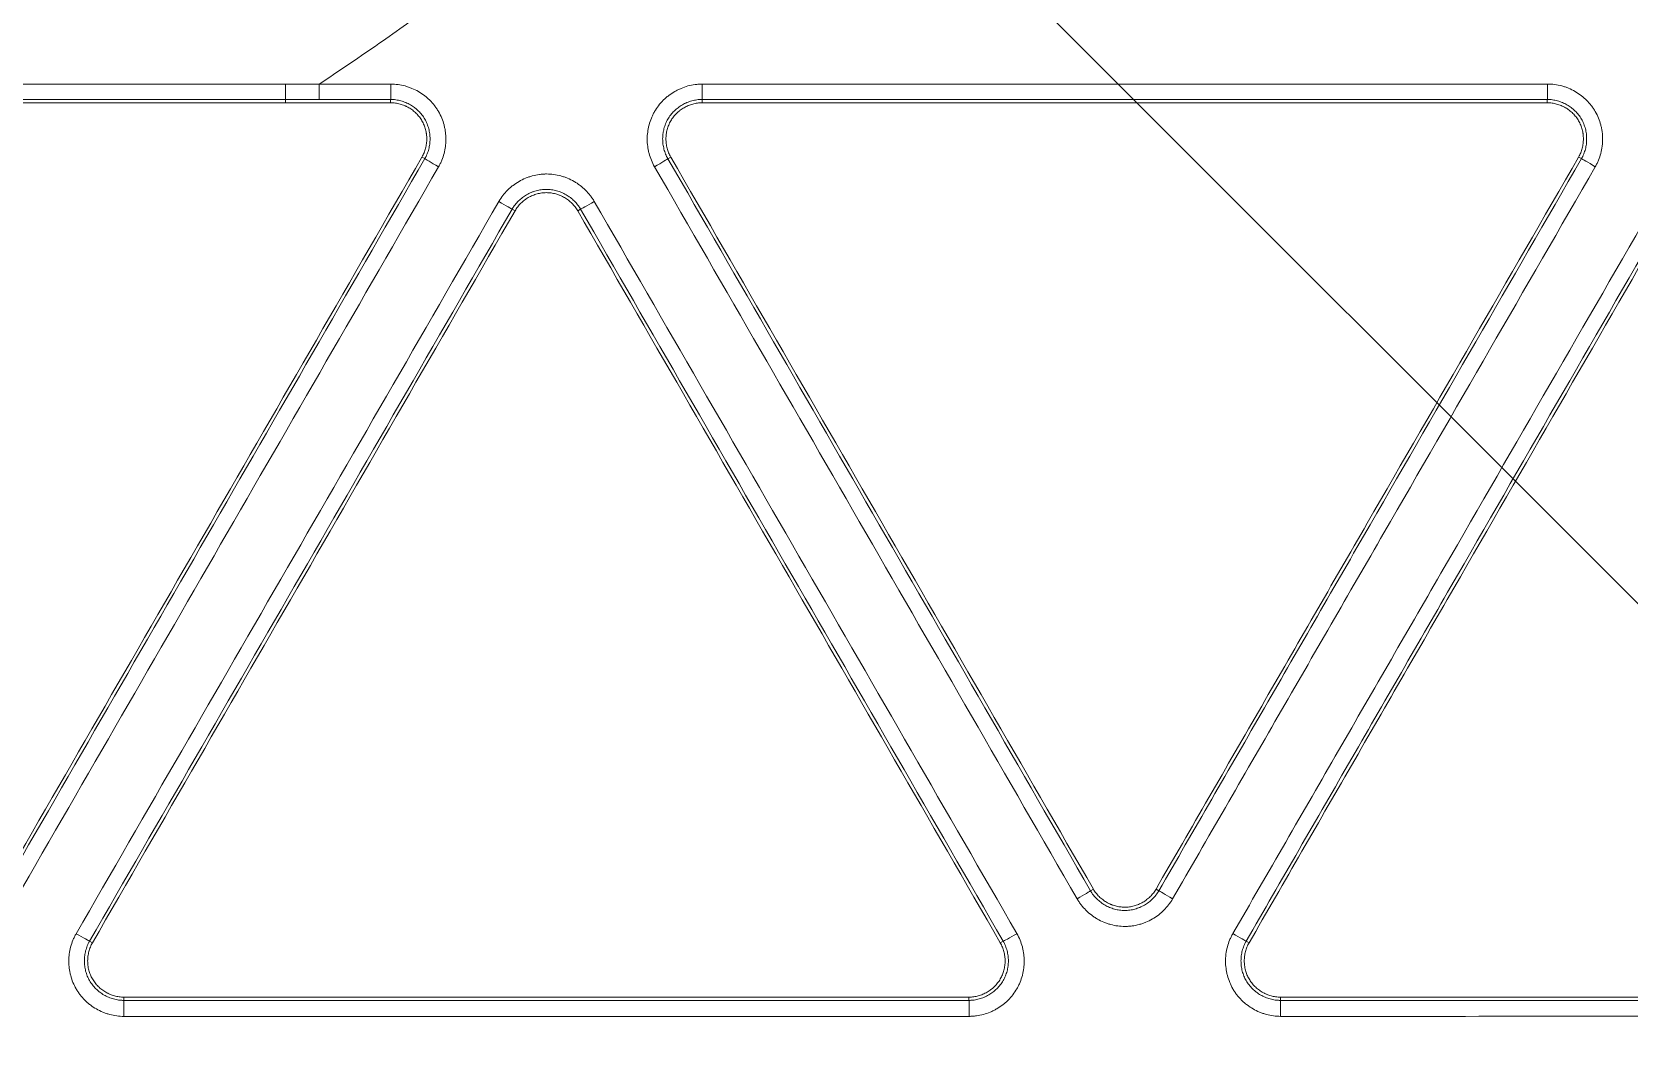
# Model space of a CAD drawing. Header units: inches. Extents: x 405346 to 489838, y -25612 to 14934.
# Drawn here: x 462884.16 to 462932.48, y 4169.88 to 4200.71 of the extents above; entities that cross this region are included whole.
import ezdxf

# ---------------------------------------------------------------- set-up
doc = ezdxf.new("R2010")
doc.units = ezdxf.units.IN
doc.header["$LTSCALE"] = 200
doc.header["$MEASUREMENT"] = 0
doc.layers.add('SS-EQ', color=2, linetype='Continuous', lineweight=20)

# ---------------------------------------------------------------- blocks, each defined once
blk = doc.blocks.new('4way무풍')
at = {"layer": 'SS-EQ'}
for p, q in [((339.635, -339.635), (-339.635, 339.635)), ((97.096, -122.758), (97.096, -122.858)), ((100.279, -122.858), (100.279, -122.758)), ((109.701, -122.758), (109.701, -122.858)), ((135.276, -122.858), (135.276, -122.758)), ((101.313, -124.549), (101.227, -124.5)), ((108.754, -124.5), (108.667, -124.55)), ((136.31, -124.549), (136.224, -124.5)), ((104.043, -126.125), (103.956, -126.075)), ((106.025, -126.075), (105.938, -126.125)), ((121.454, -146.698), (121.541, -146.648)), ((123.437, -146.648), (123.523, -146.698)), ((91.168, -148.223), (91.255, -148.274)), ((118.726, -148.274), (118.812, -148.224)), ((126.165, -148.223), (126.252, -148.274)), ((92.203, -149.915), (92.203, -150.015)), ((117.778, -150.015), (117.778, -149.915)), ((127.2, -149.915), (127.2, -150.015))]:
    blk.add_line(p, q, dxfattribs=at)
for centre, major_axis, ratio, start_param, end_param in [((97.096, -122.284), (0, -0.474), 0.011634, 0.034909, 1.552029), ((100.279, -122.284), (0, -0.474), 0.012093, 0.034909, 1.552383), ((109.701, -122.284), (0, -0.474), 0.013467, 0.03491, 1.55356), ((135.276, -122.284), (0, -0.474), 0.017843, 0.034912, 1.557015), ((101.723, -124.786), (-0.41, 0.237), 0.010168, 0.034908, 1.590511), ((108.257, -124.786), (-0.41, -0.237), 0.021921, 1.573073, 3.106678), ((136.72, -124.786), (-0.41, 0.237), 0.003238, 0.034907, 1.593182), ((103.546, -125.838), (0.41, -0.237), 0.010069, 4.732194, 6.248277), ((106.434, -125.838), (-0.41, -0.237), 0.022079, 0.034915, 1.57252), ((121.044, -146.934), (-0.41, -0.237), 0.023619, 1.570895, 3.106676), ((123.933, -146.934), (0.41, -0.237), 0.011124, 3.176501, 4.733087), ((90.758, -147.986), (-0.41, 0.237), 0.016742, 1.589822, 3.106681), ((119.222, -147.987), (-0.41, -0.237), 0.02383, 0.034917, 1.570271), ((125.755, -147.987), (0.41, -0.237), 0.011014, 4.733191, 6.248277), ((92.203, -150.488), (0, -0.474), 0.008029, 1.546467, 3.106532), ((117.778, -150.488), (0, -0.474), 0.010977, 1.549208, 3.106665), ((127.2, -150.488), (0, -0.474), 0.012379, 1.55053, 3.106471)]:
    blk.add_ellipse(centre, major_axis=major_axis, ratio=ratio, start_param=start_param, end_param=end_param, dxfattribs=at)
for points, knots in [([(346.359, 0), (346.359, -27.812), (346.359, -55.624), (346.359, -97.341), (346.359, -111.247), (346.359, -139.059), (346.359, -152.965), (346.359, -180.777), (346.359, -194.683), (346.359, -222.494), (346.359, -236.4), (346.359, -257.259), (346.358, -264.212), (346.359, -272.903), (346.359, -274.641), (346.359, -277.249), (346.359, -278.118), (346.358, -279.856), (346.358, -280.725), (346.358, -282.029), (346.358, -282.463), (346.358, -283.333), (346.359, -283.767), (346.359, -284.419), (346.359, -284.636), (346.359, -285.071), (346.358, -285.288), (346.355, -285.723), (346.353, -285.94), (346.346, -286.374), (346.341, -286.592), (346.322, -287.243), (346.305, -287.678), (346.262, -288.546), (346.236, -288.98), (346.174, -289.849), (346.138, -290.283), (346.078, -290.934), (346.057, -291.151), (346.012, -291.585), (345.894, -292.666), (345.748, -293.741), (345.479, -295.45), (345.327, -296.299), (344.817, -298.834), (344.407, -300.505), (343.687, -302.982), (343.172, -304.624), (342.294, -307.059), (341.638, -308.663), (341.119, -309.858), (340.941, -310.256), (340.714, -310.751), (340.668, -310.85), (340.576, -311.047), (340.437, -311.343), (339.919, -312.422), (339.029, -314.158), (338.177, -315.66), (336.854, -317.881), (335.912, -319.32), (334.41, -321.418), (333.379, -322.796), (331.741, -324.801), (330.589, -326.095), (329.702, -327.051), (329.403, -327.366), (329.024, -327.758), (328.947, -327.836), (328.795, -327.992), (328.566, -328.224), (327.719, -329.07), (326.303, -330.412), (324.35, -332.111), (322.332, -333.722), (320.944, -334.738), (319.535, -335.724), (318.819, -336.202), (317.367, -337.13), (315.893, -338.028), (314.376, -338.866), (313.222, -339.473), (312.835, -339.671), (312.249, -339.963), (312.054, -340.059), (311.662, -340.249), (309.896, -341.094), (308.103, -341.848), (305.68, -342.75), (304.055, -343.316), (302.408, -343.813), (299.923, -344.506), (298.245, -344.898), (295.697, -345.382), (294.842, -345.525), (293.766, -345.682), (293.551, -345.712), (293.12, -345.771), (292.903, -345.799), (292.254, -345.88), (291.821, -345.929), (290.523, -346.062), (289.657, -346.132), (288.357, -346.21), (287.924, -346.232), (287.057, -346.265), (286.624, -346.277), (285.974, -346.288), (285.757, -346.291), (285.323, -346.293), (285.107, -346.294), (284.673, -346.294), (284.456, -346.294), (284.023, -346.294), (283.806, -346.293), (283.156, -346.293), (282.722, -346.293), (281.855, -346.293), (281.421, -346.293), (280.121, -346.293), (279.253, -346.294), (277.519, -346.294), (276.652, -346.294), (274.051, -346.294), (272.316, -346.294), (267.113, -346.294), (263.645, -346.293), (256.708, -346.293), (253.239, -346.294), (242.833, -346.294), (235.896, -346.294), (222.022, -346.294), (215.084, -346.294), (194.273, -346.294), (180.399, -346.294), (152.65, -346.294), (138.775, -346.294), (111.027, -346.294), (97.152, -346.294), (69.404, -346.294), (55.529, -346.294), (34.718, -346.294), (27.78, -346.294), (13.906, -346.294), (6.969, -346.294), (0.032, -346.294)], [0, 0, 0, 0, 0.125, 0.125, 0.1875, 0.1875, 0.25, 0.25, 0.3125, 0.3125, 0.375, 0.375, 0.40625, 0.40625, 0.414063, 0.414063, 0.417969, 0.417969, 0.421875, 0.421875, 0.423828, 0.423828, 0.425781, 0.425781, 0.426758, 0.426758, 0.427734, 0.427734, 0.428711, 0.428711, 0.429688, 0.429688, 0.431641, 0.431641, 0.433594, 0.433594, 0.435547, 0.435547, 0.436523, 0.436523, 0.4375, 0.441406, 0.441406, 0.445313, 0.445313, 0.453125, 0.453125, 0.457031, 0.460938, 0.464844, 0.464844, 0.466797, 0.466797, 0.467285, 0.467285, 0.467773, 0.46875, 0.472656, 0.476563, 0.476563, 0.484375, 0.484375, 0.488281, 0.492188, 0.496094, 0.496094, 0.498047, 0.498047, 0.498535, 0.498535, 0.499023, 0.5, 0.503906, 0.507813, 0.511719, 0.515625, 0.515625, 0.519531, 0.519531, 0.523438, 0.527344, 0.527344, 0.529297, 0.529297, 0.530273, 0.530273, 0.53125, 0.539063, 0.539063, 0.542969, 0.546875, 0.546875, 0.554688, 0.554688, 0.558594, 0.558594, 0.55957, 0.55957, 0.560547, 0.560547, 0.5625, 0.5625, 0.566406, 0.566406, 0.568359, 0.568359, 0.570313, 0.570313, 0.571289, 0.571289, 0.572266, 0.572266, 0.573242, 0.573242, 0.574219, 0.574219, 0.576172, 0.576172, 0.578125, 0.578125, 0.582031, 0.582031, 0.585938, 0.585938, 0.59375, 0.59375, 0.609375, 0.609375, 0.625, 0.625, 0.65625, 0.65625, 0.6875, 0.6875, 0.75, 0.75, 0.8125, 0.8125, 0.875, 0.875, 0.9375, 0.9375, 0.96875, 0.96875, 1, 1, 1, 1]), ([(0.032, -345.099), (6.961, -345.099), (13.891, -345.099), (27.75, -345.099), (34.679, -345.099), (55.467, -345.099), (69.326, -345.098), (97.044, -345.098), (110.903, -345.097), (138.621, -345.096), (152.48, -345.096), (180.197, -345.094), (194.056, -345.092), (214.845, -345.09), (221.774, -345.089), (235.633, -345.086), (242.562, -345.085), (256.421, -345.082), (263.351, -345.081), (272.013, -345.079), (273.745, -345.079), (276.343, -345.079), (277.21, -345.078), (278.942, -345.078), (279.808, -345.077), (281.107, -345.076), (281.541, -345.076), (282.407, -345.076), (282.84, -345.076), (283.706, -345.076), (284.139, -345.076), (284.789, -345.074), (285.005, -345.074), (285.438, -345.071), (285.655, -345.069), (286.304, -345.06), (286.737, -345.049), (287.602, -345.017), (288.034, -344.997), (289.33, -344.922), (290.194, -344.853), (291.488, -344.722), (291.92, -344.673), (292.566, -344.593), (292.782, -344.566), (293.212, -344.508), (294.286, -344.358), (295.351, -344.18), (297.891, -343.699), (299.563, -343.307), (302.039, -342.615), (303.679, -342.118), (305.297, -341.551), (307.709, -340.648), (309.296, -339.976), (311.056, -339.138), (311.349, -338.996), (311.641, -338.853), (311.836, -338.756), (311.933, -338.707), (312.418, -338.464), (312.803, -338.265), (313.951, -337.656), (314.704, -337.236), (316.19, -336.364), (316.921, -335.913), (318.363, -334.982), (319.073, -334.502), (320.472, -333.511), (321.849, -332.491), (323.849, -330.872), (325.784, -329.163), (327.03, -327.964), (327.795, -327.195), (327.947, -327.041), (328.25, -326.729), (328.401, -326.573), (328.849, -326.102), (329.145, -325.785), (330.019, -324.826), (331.153, -323.527), (332.763, -321.515), (333.776, -320.132), (334.759, -318.728), (335.235, -318.016), (336.157, -316.57), (336.603, -315.837), (337.465, -314.35), (338.296, -312.842), (339.065, -311.291), (339.481, -310.406), (339.527, -310.308), (339.618, -310.111), (339.754, -309.815), (340.065, -309.123), (340.322, -308.527), (340.821, -307.331), (341.451, -305.727), (342.288, -303.291), (342.776, -301.648), (343.454, -299.169), (343.836, -297.496), (344.302, -294.959), (344.439, -294.108), (344.619, -292.825), (344.702, -292.181), (344.786, -291.427), (344.82, -291.104), (344.842, -290.888), (344.853, -290.779), (344.946, -289.807), (345.01, -288.942), (345.078, -287.644), (345.096, -287.212), (345.116, -286.563), (345.122, -286.347), (345.13, -285.914), (345.133, -285.698), (345.138, -285.266), (345.139, -285.049), (345.14, -284.617), (345.14, -284.4), (345.141, -283.752), (345.141, -283.319), (345.141, -282.67), (345.141, -282.454), (345.141, -282.021), (345.141, -281.805), (345.142, -281.156), (345.142, -280.724), (345.143, -279.426), (345.143, -278.561), (345.144, -276.831), (345.144, -275.966), (345.145, -273.37), (345.145, -271.64), (345.146, -262.989), (345.148, -256.069), (345.152, -235.306), (345.154, -221.465), (345.157, -193.782), (345.159, -179.94), (345.161, -152.257), (345.161, -138.416), (345.162, -110.732), (345.163, -69.208), (345.164, -27.683), (345.164, 0)], [0, 0, 0, 0, 0.03125, 0.03125, 0.0625, 0.0625, 0.125, 0.125, 0.1875, 0.1875, 0.25, 0.25, 0.3125, 0.3125, 0.34375, 0.34375, 0.375, 0.375, 0.40625, 0.40625, 0.414063, 0.414063, 0.417969, 0.417969, 0.421875, 0.421875, 0.423828, 0.423828, 0.425781, 0.425781, 0.427734, 0.427734, 0.428711, 0.428711, 0.429688, 0.429688, 0.431641, 0.431641, 0.433594, 0.433594, 0.4375, 0.4375, 0.439453, 0.439453, 0.44043, 0.44043, 0.441406, 0.445313, 0.445313, 0.453125, 0.453125, 0.457031, 0.460938, 0.460938, 0.46875, 0.46875, 0.469727, 0.470215, 0.470215, 0.470703, 0.470703, 0.472656, 0.472656, 0.476563, 0.476563, 0.480469, 0.480469, 0.484375, 0.484375, 0.488281, 0.492188, 0.496094, 0.5, 0.5, 0.500977, 0.500977, 0.501953, 0.501953, 0.503906, 0.503906, 0.507813, 0.511719, 0.515625, 0.515625, 0.519531, 0.519531, 0.523438, 0.523438, 0.527344, 0.53125, 0.53125, 0.531738, 0.531738, 0.532227, 0.533203, 0.535156, 0.535156, 0.539063, 0.542969, 0.546875, 0.546875, 0.554688, 0.554688, 0.558594, 0.558594, 0.560547, 0.561523, 0.562012, 0.562012, 0.5625, 0.5625, 0.566406, 0.566406, 0.568359, 0.568359, 0.569336, 0.569336, 0.570313, 0.570313, 0.571289, 0.571289, 0.572266, 0.572266, 0.574219, 0.574219, 0.575195, 0.575195, 0.576172, 0.576172, 0.578125, 0.578125, 0.582031, 0.582031, 0.585938, 0.585938, 0.59375, 0.59375, 0.625, 0.625, 0.6875, 0.6875, 0.75, 0.75, 0.8125, 0.8125, 0.875, 1, 1, 1, 1]), ([(104.739, -117.447), (104.204, -117.874), (103.135, -118.726), (101.492, -119.956), (99.823, -121.151), (98.687, -121.913), (98.119, -122.293)], [0, 0, 0, 0, 0.25, 0.499999, 0.749999, 1, 1, 1, 1]), ([(98.113, -122.758), (98.113, -122.757), (98.114, -122.753), (98.114, -122.74), (98.115, -122.73), (98.115, -122.706), (98.116, -122.691), (98.116, -122.657), (98.117, -122.638), (98.117, -122.595), (98.117, -122.572), (98.118, -122.522), (98.118, -122.496), (98.118, -122.44), (98.118, -122.412), (98.118, -122.353), (98.118, -122.323), (98.118, -122.293)], [0, 0, 0, 0, 0.125, 0.125, 0.25, 0.25, 0.375, 0.375, 0.5, 0.5, 0.625, 0.625, 0.75, 0.75, 0.875, 0.875, 1, 1, 1, 1]), ([(98.119, -122.293), (98.385, -122.293), (98.65, -122.293), (99.372, -122.293), (99.828, -122.293), (100.285, -122.293)], [0, 0, 0, 0, 0.367496, 0.367496, 1, 1, 1, 1]), ([(100.285, -122.293), (100.358, -122.293), (100.431, -122.298), (100.574, -122.317), (100.645, -122.332), (100.75, -122.36), (100.785, -122.371), (100.837, -122.389), (100.855, -122.395), (100.889, -122.408), (100.906, -122.415), (100.99, -122.45), (101.12, -122.514), (101.241, -122.595), (101.313, -122.65), (101.328, -122.662), (101.356, -122.685), (101.398, -122.72), (101.438, -122.757), (101.515, -122.834), (101.563, -122.888), (101.629, -122.974), (101.651, -123.003), (101.691, -123.064), (101.711, -123.095), (101.766, -123.19), (101.829, -123.32), (101.876, -123.458), (101.899, -123.546), (101.903, -123.564), (101.911, -123.599), (101.915, -123.617), (101.926, -123.671), (101.931, -123.707), (101.945, -123.815), (101.95, -123.887), (101.95, -123.996), (101.948, -124.051), (101.944, -124.105), (101.941, -124.142), (101.938, -124.16), (101.927, -124.251), (101.899, -124.393), (101.853, -124.53), (101.812, -124.631), (101.797, -124.665), (101.765, -124.731), (101.748, -124.763), (101.729, -124.795)], [0, 0, 0, 0, 0.0625, 0.0625, 0.125, 0.125, 0.15625, 0.15625, 0.171875, 0.171875, 0.1875, 0.1875, 0.25, 0.3125, 0.3125, 0.328125, 0.328125, 0.34375, 0.375, 0.375, 0.4375, 0.4375, 0.46875, 0.46875, 0.5, 0.5, 0.5625, 0.625, 0.625, 0.640625, 0.640625, 0.65625, 0.65625, 0.6875, 0.6875, 0.75, 0.75, 0.78125, 0.796875, 0.796875, 0.8125, 0.8125, 0.875, 0.9375, 0.9375, 0.96875, 0.96875, 1, 1, 1, 1]), ([(108.263, -124.794), (108.226, -124.731), (108.194, -124.666), (108.139, -124.532), (108.116, -124.463), (108.088, -124.358), (108.08, -124.322), (108.07, -124.268), (108.066, -124.25), (108.061, -124.214), (108.058, -124.196), (108.046, -124.106), (108.037, -123.961), (108.046, -123.816), (108.058, -123.725), (108.061, -123.707), (108.067, -123.671), (108.07, -123.653), (108.08, -123.599), (108.088, -123.564), (108.116, -123.459), (108.139, -123.39), (108.18, -123.29), (108.195, -123.257), (108.227, -123.191), (108.245, -123.159), (108.299, -123.064), (108.38, -122.943), (108.476, -122.835), (108.541, -122.77), (108.554, -122.758), (108.581, -122.733), (108.595, -122.72), (108.636, -122.684), (108.664, -122.661), (108.751, -122.595), (108.811, -122.555), (108.905, -122.501), (108.953, -122.475), (109.003, -122.451), (109.036, -122.436), (109.053, -122.429), (109.137, -122.394), (109.275, -122.346), (109.416, -122.317), (109.525, -122.303), (109.561, -122.299), (109.634, -122.294), (109.671, -122.293), (109.707, -122.293)], [0, 0, 0, 0, 0.0625, 0.0625, 0.125, 0.125, 0.15625, 0.15625, 0.171875, 0.171875, 0.1875, 0.1875, 0.25, 0.3125, 0.3125, 0.328125, 0.328125, 0.34375, 0.34375, 0.375, 0.375, 0.4375, 0.4375, 0.46875, 0.46875, 0.5, 0.5, 0.5625, 0.625, 0.625, 0.640625, 0.640625, 0.65625, 0.65625, 0.6875, 0.6875, 0.75, 0.75, 0.78125, 0.796875, 0.796875, 0.8125, 0.8125, 0.875, 0.9375, 0.9375, 0.96875, 0.96875, 1, 1, 1, 1]), ([(109.707, -122.293), (113.97, -122.292), (118.233, -122.292), (126.759, -122.292), (131.022, -122.291), (135.284, -122.291)], [0, 0, 0, 0, 0.5, 0.5, 1, 1, 1, 1]), ([(135.284, -122.291), (135.358, -122.291), (135.43, -122.296), (135.574, -122.315), (135.645, -122.33), (135.75, -122.358), (135.785, -122.369), (135.837, -122.387), (135.854, -122.393), (135.888, -122.406), (135.905, -122.413), (135.989, -122.448), (136.119, -122.512), (136.24, -122.593), (136.313, -122.648), (136.327, -122.659), (136.355, -122.683), (136.397, -122.718), (136.437, -122.755), (136.514, -122.832), (136.562, -122.886), (136.629, -122.972), (136.65, -123.001), (136.691, -123.062), (136.71, -123.093), (136.765, -123.188), (136.829, -123.318), (136.875, -123.456), (136.898, -123.544), (136.903, -123.561), (136.911, -123.597), (136.914, -123.615), (136.925, -123.669), (136.931, -123.705), (136.945, -123.813), (136.949, -123.885), (136.949, -123.994), (136.948, -124.048), (136.943, -124.103), (136.94, -124.139), (136.938, -124.158), (136.926, -124.248), (136.898, -124.391), (136.853, -124.528), (136.811, -124.629), (136.796, -124.663), (136.764, -124.729), (136.747, -124.761), (136.729, -124.793)], [0, 0, 0, 0, 0.0625, 0.0625, 0.125, 0.125, 0.15625, 0.15625, 0.171875, 0.171875, 0.1875, 0.1875, 0.25, 0.3125, 0.3125, 0.328125, 0.328125, 0.34375, 0.375, 0.375, 0.4375, 0.4375, 0.46875, 0.46875, 0.5, 0.5, 0.5625, 0.625, 0.625, 0.640625, 0.640625, 0.65625, 0.65625, 0.6875, 0.6875, 0.75, 0.75, 0.78125, 0.796875, 0.796875, 0.8125, 0.8125, 0.875, 0.9375, 0.9375, 0.96875, 0.96875, 1, 1, 1, 1]), ([(100.279, -122.858), (99.749, -122.858), (99.218, -122.858), (98.423, -122.858), (98.157, -122.858), (97.679, -122.858), (97.466, -122.858), (97.253, -122.858)], [0, 0, 0, 0, 0.525821, 0.525821, 0.788732, 0.788732, 1, 1, 1, 1]), ([(100.279, -122.758), (99.822, -122.758), (99.366, -122.758), (98.644, -122.758), (98.378, -122.758), (98.113, -122.758)], [0, 0, 0, 0, 0.632658, 0.632658, 1, 1, 1, 1]), ([(101.313, -124.549), (101.315, -124.547), (101.317, -124.544), (101.32, -124.538), (101.325, -124.529), (101.329, -124.521), (101.339, -124.503), (101.345, -124.492), (101.362, -124.456), (101.372, -124.432), (101.402, -124.36), (101.435, -124.262), (101.454, -124.16), (101.463, -124.095), (101.464, -124.082), (101.466, -124.056), (101.467, -124.042), (101.47, -124.003), (101.471, -123.977), (101.471, -123.9), (101.467, -123.848), (101.458, -123.771), (101.453, -123.745), (101.443, -123.693), (101.438, -123.668), (101.418, -123.592), (101.401, -123.543), (101.362, -123.447), (101.339, -123.4), (101.3, -123.332), (101.286, -123.31), (101.257, -123.267), (101.242, -123.246), (101.194, -123.184), (101.16, -123.145), (101.105, -123.091), (101.076, -123.064), (101.046, -123.039), (101.026, -123.022), (101.015, -123.014), (100.963, -122.975), (100.877, -122.917), (100.784, -122.871), (100.712, -122.841), (100.687, -122.831), (100.638, -122.814), (100.613, -122.807), (100.537, -122.786), (100.487, -122.776), (100.41, -122.765), (100.371, -122.761), (100.325, -122.759), (100.302, -122.758), (100.292, -122.758), (100.286, -122.758), (100.283, -122.758), (100.279, -122.758)], [0, 0, 0, 0, 0.003906, 0.003906, 0.007813, 0.015625, 0.015625, 0.03125, 0.03125, 0.0625, 0.0625, 0.125, 0.1875, 0.1875, 0.203125, 0.203125, 0.21875, 0.21875, 0.25, 0.25, 0.3125, 0.3125, 0.34375, 0.34375, 0.375, 0.375, 0.4375, 0.4375, 0.5, 0.5, 0.53125, 0.53125, 0.5625, 0.5625, 0.625, 0.625, 0.65625, 0.671875, 0.671875, 0.6875, 0.6875, 0.75, 0.8125, 0.8125, 0.84375, 0.84375, 0.875, 0.875, 0.9375, 0.9375, 0.96875, 0.984375, 0.992188, 0.996094, 0.996094, 1, 1, 1, 1]), ([(100.279, -122.858), (100.328, -122.858), (100.376, -122.861), (100.47, -122.874), (100.563, -122.894), (100.653, -122.925), (100.709, -122.948), (100.72, -122.953), (100.741, -122.963), (100.774, -122.978), (100.805, -122.995), (100.867, -123.031), (100.907, -123.057), (100.964, -123.1), (100.982, -123.115), (101.018, -123.147), (101.036, -123.163), (101.087, -123.214), (101.15, -123.285), (101.203, -123.364), (101.239, -123.426), (101.25, -123.447), (101.271, -123.49), (101.281, -123.512), (101.308, -123.578), (101.323, -123.623), (101.341, -123.692), (101.349, -123.727), (101.355, -123.762), (101.359, -123.786), (101.361, -123.798), (101.368, -123.858), (101.374, -123.953), (101.368, -124.048), (101.359, -124.119), (101.356, -124.142), (101.346, -124.19), (101.341, -124.213), (101.323, -124.282), (101.308, -124.327), (101.272, -124.415), (101.251, -124.458), (101.227, -124.5)], [0, 0, 0, 0, 0.0625, 0.0625, 0.125, 0.1875, 0.1875, 0.203125, 0.203125, 0.21875, 0.25, 0.25, 0.3125, 0.3125, 0.34375, 0.34375, 0.375, 0.375, 0.4375, 0.5, 0.5, 0.53125, 0.53125, 0.5625, 0.5625, 0.625, 0.625, 0.65625, 0.671875, 0.671875, 0.6875, 0.6875, 0.75, 0.8125, 0.8125, 0.84375, 0.84375, 0.875, 0.875, 0.9375, 0.9375, 1, 1, 1, 1]), ([(109.701, -122.758), (109.698, -122.758), (109.695, -122.758), (109.688, -122.758), (109.678, -122.758), (109.668, -122.758), (109.649, -122.759), (109.636, -122.76), (109.596, -122.762), (109.57, -122.765), (109.493, -122.776), (109.392, -122.797), (109.293, -122.831), (109.233, -122.856), (109.221, -122.861), (109.197, -122.872), (109.162, -122.889), (109.127, -122.908), (109.06, -122.947), (109.017, -122.975), (108.955, -123.023), (108.934, -123.039), (108.895, -123.073), (108.875, -123.091), (108.82, -123.146), (108.785, -123.185), (108.722, -123.267), (108.693, -123.31), (108.654, -123.378), (108.641, -123.401), (108.618, -123.448), (108.608, -123.472), (108.578, -123.544), (108.562, -123.593), (108.542, -123.669), (108.534, -123.707), (108.527, -123.745), (108.523, -123.771), (108.521, -123.784), (108.512, -123.849), (108.506, -123.953), (108.512, -124.056), (108.522, -124.134), (108.527, -124.16), (108.537, -124.211), (108.542, -124.237), (108.562, -124.312), (108.579, -124.361), (108.608, -124.433), (108.624, -124.469), (108.645, -124.509), (108.656, -124.53), (108.661, -124.538), (108.664, -124.544), (108.665, -124.547), (108.667, -124.55)], [0, 0, 0, 0, 0.003906, 0.003906, 0.007812, 0.015625, 0.015625, 0.03125, 0.03125, 0.0625, 0.0625, 0.125, 0.1875, 0.1875, 0.203125, 0.203125, 0.21875, 0.25, 0.25, 0.3125, 0.3125, 0.34375, 0.34375, 0.375, 0.375, 0.4375, 0.4375, 0.5, 0.5, 0.53125, 0.53125, 0.5625, 0.5625, 0.625, 0.625, 0.65625, 0.671875, 0.671875, 0.6875, 0.6875, 0.75, 0.8125, 0.8125, 0.84375, 0.84375, 0.875, 0.875, 0.9375, 0.9375, 0.96875, 0.984375, 0.992188, 0.996094, 0.996094, 1, 1, 1, 1]), ([(108.754, -124.5), (108.73, -124.458), (108.708, -124.415), (108.672, -124.326), (108.642, -124.236), (108.624, -124.143), (108.615, -124.071), (108.613, -124.047), (108.61, -124), (108.609, -123.976), (108.609, -123.904), (108.612, -123.857), (108.621, -123.786), (108.625, -123.763), (108.634, -123.715), (108.64, -123.692), (108.658, -123.623), (108.688, -123.532), (108.73, -123.447), (108.766, -123.385), (108.778, -123.364), (108.805, -123.324), (108.819, -123.305), (108.863, -123.249), (108.894, -123.213), (108.945, -123.163), (108.971, -123.139), (108.999, -123.116), (109.017, -123.101), (109.027, -123.093), (109.075, -123.057), (109.154, -123.004), (109.239, -122.962), (109.305, -122.934), (109.328, -122.926), (109.373, -122.91), (109.396, -122.903), (109.465, -122.884), (109.511, -122.874), (109.606, -122.861), (109.653, -122.858), (109.701, -122.858)], [0, 0, 0, 0, 0.0625, 0.0625, 0.125, 0.1875, 0.1875, 0.21875, 0.21875, 0.25, 0.25, 0.3125, 0.3125, 0.34375, 0.34375, 0.375, 0.375, 0.4375, 0.5, 0.5, 0.53125, 0.53125, 0.5625, 0.5625, 0.625, 0.625, 0.65625, 0.671875, 0.671875, 0.6875, 0.6875, 0.75, 0.8125, 0.8125, 0.84375, 0.84375, 0.875, 0.875, 0.9375, 0.9375, 1, 1, 1, 1]), ([(135.276, -122.758), (131.014, -122.758), (126.751, -122.758), (118.226, -122.758), (113.964, -122.758), (109.701, -122.758)], [0, 0, 0, 0, 0.5, 0.5, 1, 1, 1, 1]), ([(135.276, -122.858), (131.014, -122.858), (126.751, -122.858), (118.226, -122.858), (113.964, -122.858), (109.701, -122.858)], [0, 0, 0, 0, 0.5, 0.5, 1, 1, 1, 1]), ([(136.31, -124.549), (136.312, -124.547), (136.313, -124.544), (136.316, -124.538), (136.321, -124.529), (136.326, -124.521), (136.335, -124.503), (136.341, -124.492), (136.359, -124.456), (136.369, -124.432), (136.399, -124.36), (136.431, -124.262), (136.451, -124.16), (136.459, -124.095), (136.461, -124.082), (136.463, -124.055), (136.464, -124.042), (136.467, -124.003), (136.467, -123.977), (136.467, -123.9), (136.464, -123.848), (136.454, -123.771), (136.45, -123.745), (136.44, -123.693), (136.434, -123.668), (136.414, -123.592), (136.398, -123.543), (136.359, -123.447), (136.336, -123.4), (136.297, -123.332), (136.283, -123.31), (136.254, -123.267), (136.238, -123.246), (136.191, -123.184), (136.156, -123.145), (136.101, -123.091), (136.073, -123.064), (136.043, -123.039), (136.022, -123.022), (136.012, -123.014), (135.96, -122.975), (135.873, -122.917), (135.78, -122.871), (135.708, -122.841), (135.684, -122.831), (135.634, -122.814), (135.609, -122.807), (135.534, -122.786), (135.483, -122.776), (135.406, -122.765), (135.368, -122.761), (135.322, -122.759), (135.299, -122.758), (135.289, -122.758), (135.283, -122.758), (135.279, -122.758), (135.276, -122.758)], [0, 0, 0, 0, 0.003906, 0.003906, 0.007812, 0.015625, 0.015625, 0.03125, 0.03125, 0.0625, 0.0625, 0.125, 0.1875, 0.1875, 0.203125, 0.203125, 0.21875, 0.21875, 0.25, 0.25, 0.3125, 0.3125, 0.34375, 0.34375, 0.375, 0.375, 0.4375, 0.4375, 0.5, 0.5, 0.53125, 0.53125, 0.5625, 0.5625, 0.625, 0.625, 0.65625, 0.671875, 0.671875, 0.6875, 0.6875, 0.75, 0.8125, 0.8125, 0.84375, 0.84375, 0.875, 0.875, 0.9375, 0.9375, 0.96875, 0.984375, 0.992188, 0.996094, 0.996094, 1, 1, 1, 1]), ([(135.276, -122.858), (135.324, -122.858), (135.373, -122.862), (135.467, -122.874), (135.56, -122.894), (135.65, -122.925), (135.716, -122.952), (135.738, -122.962), (135.781, -122.984), (135.802, -122.995), (135.864, -123.031), (135.903, -123.057), (135.96, -123.1), (135.979, -123.115), (136.015, -123.147), (136.033, -123.163), (136.084, -123.214), (136.147, -123.285), (136.2, -123.364), (136.236, -123.426), (136.247, -123.447), (136.268, -123.49), (136.278, -123.512), (136.305, -123.578), (136.32, -123.623), (136.338, -123.692), (136.346, -123.727), (136.352, -123.762), (136.356, -123.786), (136.358, -123.798), (136.365, -123.857), (136.371, -123.953), (136.365, -124.048), (136.356, -124.119), (136.352, -124.142), (136.343, -124.19), (136.338, -124.213), (136.32, -124.282), (136.305, -124.327), (136.269, -124.415), (136.248, -124.458), (136.224, -124.5)], [0, 0, 0, 0, 0.0625, 0.0625, 0.125, 0.1875, 0.1875, 0.21875, 0.21875, 0.25, 0.25, 0.3125, 0.3125, 0.34375, 0.34375, 0.375, 0.375, 0.4375, 0.5, 0.5, 0.53125, 0.53125, 0.5625, 0.5625, 0.625, 0.625, 0.65625, 0.671875, 0.671875, 0.6875, 0.6875, 0.75, 0.8125, 0.8125, 0.84375, 0.84375, 0.875, 0.875, 0.9375, 0.9375, 1, 1, 1, 1]), ([(88.44, -146.648), (90.571, -142.957), (92.702, -139.266), (96.965, -131.883), (99.096, -128.191), (101.227, -124.5)], [0, 0, 0, 0, 0.5, 0.5, 1, 1, 1, 1]), ([(123.437, -146.648), (124.502, -144.802), (125.568, -142.957), (127.699, -139.265), (128.764, -137.42), (131.961, -131.883), (134.093, -128.191), (136.224, -124.5)], [0, 0, 0, 0, 0.25, 0.25, 0.5, 0.5, 1, 1, 1, 1]), ([(123.523, -146.698), (124.588, -144.852), (125.654, -143.006), (127.785, -139.315), (128.851, -137.469), (132.047, -131.932), (134.179, -128.241), (136.31, -124.549)], [0, 0, 0, 0, 0.25, 0.25, 0.5, 0.5, 1, 1, 1, 1]), ([(101.729, -124.795), (99.598, -128.487), (97.466, -132.179), (93.203, -139.562), (91.071, -143.254), (88.94, -146.946)], [0, 0, 0, 0, 0.5, 0.5, 1, 1, 1, 1]), ([(103.552, -125.847), (103.588, -125.783), (103.629, -125.723), (103.717, -125.608), (103.765, -125.554), (103.843, -125.477), (103.869, -125.453), (103.911, -125.416), (103.925, -125.405), (103.953, -125.381), (103.967, -125.37), (104.04, -125.315), (104.161, -125.235), (104.291, -125.17), (104.375, -125.135), (104.392, -125.128), (104.426, -125.115), (104.444, -125.109), (104.495, -125.091), (104.53, -125.08), (104.635, -125.052), (104.706, -125.037), (104.814, -125.023), (104.85, -125.019), (104.923, -125.014), (104.959, -125.013), (105.069, -125.013), (105.214, -125.023), (105.356, -125.052), (105.444, -125.076), (105.461, -125.081), (105.496, -125.091), (105.514, -125.097), (105.566, -125.115), (105.6, -125.128), (105.7, -125.17), (105.765, -125.202), (105.859, -125.256), (105.906, -125.285), (105.951, -125.316), (105.98, -125.337), (105.995, -125.348), (106.068, -125.404), (106.177, -125.499), (106.274, -125.607), (106.34, -125.693), (106.362, -125.723), (106.403, -125.784), (106.422, -125.815), (106.44, -125.847)], [0, 0, 0, 0, 0.0625, 0.0625, 0.125, 0.125, 0.15625, 0.15625, 0.171875, 0.171875, 0.1875, 0.1875, 0.25, 0.3125, 0.3125, 0.328125, 0.328125, 0.34375, 0.34375, 0.375, 0.375, 0.4375, 0.4375, 0.46875, 0.46875, 0.5, 0.5, 0.5625, 0.625, 0.625, 0.640625, 0.640625, 0.65625, 0.65625, 0.6875, 0.6875, 0.75, 0.75, 0.78125, 0.796875, 0.796875, 0.8125, 0.8125, 0.875, 0.9375, 0.9375, 0.96875, 0.96875, 1, 1, 1, 1]), ([(136.729, -124.793), (134.597, -128.485), (132.465, -132.177), (129.268, -137.714), (128.202, -139.56), (126.07, -143.252), (125.004, -145.098), (123.939, -146.944)], [0, 0, 0, 0, 0.5, 0.5, 0.75, 0.75, 1, 1, 1, 1]), ([(106.025, -126.075), (106.023, -126.072), (106.021, -126.07), (106.018, -126.064), (106.013, -126.055), (106.008, -126.047), (105.997, -126.03), (105.99, -126.019), (105.968, -125.987), (105.953, -125.965), (105.905, -125.904), (105.836, -125.826), (105.758, -125.758), (105.705, -125.719), (105.695, -125.711), (105.674, -125.696), (105.641, -125.673), (105.608, -125.653), (105.541, -125.614), (105.494, -125.591), (105.422, -125.561), (105.398, -125.551), (105.348, -125.534), (105.323, -125.527), (105.248, -125.506), (105.197, -125.495), (105.094, -125.481), (105.043, -125.478), (104.964, -125.478), (104.938, -125.479), (104.886, -125.482), (104.86, -125.485), (104.783, -125.496), (104.732, -125.506), (104.657, -125.526), (104.619, -125.538), (104.583, -125.551), (104.558, -125.561), (104.546, -125.566), (104.485, -125.591), (104.392, -125.637), (104.306, -125.695), (104.244, -125.742), (104.223, -125.758), (104.184, -125.793), (104.165, -125.811), (104.109, -125.866), (104.075, -125.904), (104.027, -125.966), (104.004, -125.997), (103.979, -126.036), (103.967, -126.055), (103.962, -126.064), (103.959, -126.069), (103.957, -126.072), (103.956, -126.075)], [0, 0, 0, 0, 0.003906, 0.003906, 0.007813, 0.015625, 0.015625, 0.03125, 0.03125, 0.0625, 0.0625, 0.125, 0.1875, 0.1875, 0.203125, 0.203125, 0.21875, 0.25, 0.25, 0.3125, 0.3125, 0.34375, 0.34375, 0.375, 0.375, 0.4375, 0.4375, 0.5, 0.5, 0.53125, 0.53125, 0.5625, 0.5625, 0.625, 0.625, 0.65625, 0.671875, 0.671875, 0.6875, 0.6875, 0.75, 0.8125, 0.8125, 0.84375, 0.84375, 0.875, 0.875, 0.9375, 0.9375, 0.96875, 0.984375, 0.992188, 0.996094, 0.996094, 1, 1, 1, 1]), ([(104.043, -126.125), (104.067, -126.084), (104.094, -126.043), (104.152, -125.968), (104.215, -125.897), (104.287, -125.835), (104.335, -125.798), (104.345, -125.791), (104.364, -125.777), (104.394, -125.757), (104.424, -125.738), (104.486, -125.702), (104.529, -125.681), (104.595, -125.654), (104.617, -125.645), (104.662, -125.63), (104.685, -125.622), (104.754, -125.604), (104.848, -125.585), (104.943, -125.578), (105.014, -125.578), (105.039, -125.579), (105.086, -125.582), (105.11, -125.585), (105.181, -125.594), (105.227, -125.604), (105.296, -125.623), (105.33, -125.633), (105.364, -125.646), (105.386, -125.654), (105.397, -125.659), (105.453, -125.682), (105.538, -125.724), (105.617, -125.777), (105.674, -125.82), (105.693, -125.835), (105.729, -125.867), (105.747, -125.883), (105.798, -125.933), (105.829, -125.969), (105.887, -126.044), (105.914, -126.084), (105.938, -126.125)], [0, 0, 0, 0, 0.0625, 0.0625, 0.125, 0.1875, 0.1875, 0.203125, 0.203125, 0.21875, 0.25, 0.25, 0.3125, 0.3125, 0.34375, 0.34375, 0.375, 0.375, 0.4375, 0.5, 0.5, 0.53125, 0.53125, 0.5625, 0.5625, 0.625, 0.625, 0.65625, 0.671875, 0.671875, 0.6875, 0.6875, 0.75, 0.8125, 0.8125, 0.84375, 0.84375, 0.875, 0.875, 0.9375, 0.9375, 1, 1, 1, 1]), ([(90.762, -147.998), (92.894, -144.306), (95.025, -140.614), (99.288, -133.231), (101.42, -129.539), (103.552, -125.847)], [0, 0, 0, 0, 0.5, 0.5, 1, 1, 1, 1]), ([(103.956, -126.075), (101.824, -129.767), (99.693, -133.458), (95.431, -140.841), (93.3, -144.532), (91.168, -148.223)], [0, 0, 0, 0, 0.5, 0.5, 1, 1, 1, 1]), ([(104.043, -126.125), (101.911, -129.817), (99.78, -133.508), (95.518, -140.891), (93.386, -144.582), (91.255, -148.274)], [0, 0, 0, 0, 0.5, 0.5, 1, 1, 1, 1]), ([(125.761, -147.996), (126.827, -146.15), (127.893, -144.304), (130.024, -140.612), (131.09, -138.766), (134.288, -133.229), (136.419, -129.537), (138.551, -125.845)], [0, 0, 0, 0, 0.25, 0.25, 0.5, 0.5, 1, 1, 1, 1]), ([(138.953, -126.075), (136.821, -129.767), (134.69, -133.458), (131.493, -138.995), (130.428, -140.841), (128.296, -144.532), (127.231, -146.378), (126.165, -148.223)], [0, 0, 0, 0, 0.5, 0.5, 0.75, 0.75, 1, 1, 1, 1]), ([(139.039, -126.125), (136.908, -129.817), (134.777, -133.508), (131.58, -139.045), (130.514, -140.891), (128.383, -144.582), (127.318, -146.428), (126.252, -148.274)], [0, 0, 0, 0, 0.5, 0.5, 0.75, 0.75, 1, 1, 1, 1]), ([(121.454, -146.698), (121.456, -146.701), (121.458, -146.704), (121.461, -146.709), (121.466, -146.718), (121.471, -146.726), (121.482, -146.743), (121.489, -146.754), (121.511, -146.787), (121.526, -146.808), (121.574, -146.869), (121.643, -146.947), (121.721, -147.015), (121.774, -147.054), (121.784, -147.062), (121.805, -147.077), (121.838, -147.099), (121.871, -147.12), (121.938, -147.159), (121.985, -147.182), (122.057, -147.212), (122.081, -147.221), (122.13, -147.238), (122.156, -147.246), (122.231, -147.267), (122.282, -147.277), (122.385, -147.291), (122.436, -147.295), (122.515, -147.295), (122.541, -147.294), (122.593, -147.29), (122.619, -147.288), (122.696, -147.277), (122.747, -147.267), (122.822, -147.246), (122.859, -147.235), (122.896, -147.221), (122.921, -147.212), (122.933, -147.207), (122.993, -147.182), (123.086, -147.135), (123.173, -147.078), (123.235, -147.031), (123.255, -147.014), (123.295, -146.98), (123.314, -146.962), (123.369, -146.907), (123.404, -146.868), (123.451, -146.807), (123.474, -146.775), (123.499, -146.737), (123.511, -146.718), (123.516, -146.709), (123.519, -146.703), (123.521, -146.701), (123.523, -146.698)], [0, 0, 0, 0, 0.003906, 0.003906, 0.007812, 0.015625, 0.015625, 0.03125, 0.03125, 0.0625, 0.0625, 0.125, 0.1875, 0.1875, 0.203125, 0.203125, 0.21875, 0.25, 0.25, 0.3125, 0.3125, 0.34375, 0.34375, 0.375, 0.375, 0.4375, 0.4375, 0.5, 0.5, 0.53125, 0.53125, 0.5625, 0.5625, 0.625, 0.625, 0.65625, 0.671875, 0.671875, 0.6875, 0.6875, 0.75, 0.8125, 0.8125, 0.84375, 0.84375, 0.875, 0.875, 0.9375, 0.9375, 0.96875, 0.984375, 0.992188, 0.996094, 0.996094, 1, 1, 1, 1]), ([(123.437, -146.648), (123.412, -146.69), (123.385, -146.73), (123.327, -146.805), (123.264, -146.876), (123.192, -146.939), (123.144, -146.975), (123.135, -146.982), (123.115, -146.996), (123.085, -147.016), (123.055, -147.035), (122.993, -147.071), (122.951, -147.092), (122.885, -147.12), (122.862, -147.128), (122.817, -147.144), (122.794, -147.151), (122.725, -147.17), (122.631, -147.189), (122.537, -147.195), (122.465, -147.195), (122.44, -147.194), (122.393, -147.191), (122.369, -147.189), (122.298, -147.179), (122.252, -147.169), (122.183, -147.151), (122.149, -147.14), (122.115, -147.128), (122.093, -147.119), (122.082, -147.115), (122.026, -147.091), (121.941, -147.049), (121.862, -146.996), (121.805, -146.953), (121.786, -146.938), (121.75, -146.906), (121.732, -146.89), (121.681, -146.84), (121.65, -146.804), (121.592, -146.729), (121.565, -146.69), (121.541, -146.648)], [0, 0, 0, 0, 0.0625, 0.0625, 0.125, 0.1875, 0.1875, 0.203125, 0.203125, 0.21875, 0.25, 0.25, 0.3125, 0.3125, 0.34375, 0.34375, 0.375, 0.375, 0.4375, 0.5, 0.5, 0.53125, 0.53125, 0.5625, 0.5625, 0.625, 0.625, 0.65625, 0.671875, 0.671875, 0.6875, 0.6875, 0.75, 0.8125, 0.8125, 0.84375, 0.84375, 0.875, 0.875, 0.9375, 0.9375, 1, 1, 1, 1]), ([(123.939, -146.944), (123.902, -147.007), (123.861, -147.068), (123.773, -147.182), (123.725, -147.237), (123.648, -147.313), (123.621, -147.338), (123.579, -147.374), (123.565, -147.386), (123.537, -147.409), (123.523, -147.421), (123.45, -147.476), (123.33, -147.556), (123.2, -147.621), (123.115, -147.656), (123.098, -147.663), (123.064, -147.676), (123.047, -147.682), (122.995, -147.7), (122.96, -147.71), (122.855, -147.739), (122.784, -147.753), (122.677, -147.768), (122.641, -147.772), (122.568, -147.777), (122.531, -147.778), (122.421, -147.778), (122.277, -147.768), (122.135, -147.739), (122.047, -147.715), (122.029, -147.71), (121.994, -147.699), (121.977, -147.694), (121.925, -147.676), (121.891, -147.663), (121.79, -147.621), (121.725, -147.589), (121.631, -147.535), (121.585, -147.506), (121.54, -147.475), (121.51, -147.454), (121.495, -147.443), (121.422, -147.387), (121.313, -147.292), (121.217, -147.184), (121.15, -147.097), (121.129, -147.068), (121.088, -147.007), (121.068, -146.976), (121.05, -146.944)], [0, 0, 0, 0, 0.0625, 0.0625, 0.125, 0.125, 0.15625, 0.15625, 0.171875, 0.171875, 0.1875, 0.1875, 0.25, 0.3125, 0.3125, 0.328125, 0.328125, 0.34375, 0.34375, 0.375, 0.375, 0.4375, 0.4375, 0.46875, 0.46875, 0.5, 0.5, 0.5625, 0.625, 0.625, 0.640625, 0.640625, 0.65625, 0.65625, 0.6875, 0.6875, 0.75, 0.75, 0.78125, 0.796875, 0.796875, 0.8125, 0.8125, 0.875, 0.9375, 0.9375, 0.96875, 0.96875, 1, 1, 1, 1]), ([(92.207, -150.5), (92.133, -150.5), (92.061, -150.495), (91.917, -150.475), (91.846, -150.461), (91.741, -150.432), (91.706, -150.422), (91.654, -150.404), (91.637, -150.398), (91.603, -150.385), (91.586, -150.378), (91.502, -150.343), (91.372, -150.278), (91.251, -150.198), (91.178, -150.142), (91.164, -150.131), (91.135, -150.108), (91.093, -150.073), (91.054, -150.035), (90.976, -149.959), (90.929, -149.905), (90.862, -149.819), (90.841, -149.789), (90.8, -149.729), (90.781, -149.697), (90.726, -149.603), (90.662, -149.472), (90.616, -149.335), (90.593, -149.247), (90.588, -149.229), (90.58, -149.193), (90.576, -149.175), (90.566, -149.122), (90.56, -149.086), (90.546, -148.978), (90.541, -148.905), (90.541, -148.796), (90.543, -148.742), (90.547, -148.687), (90.551, -148.651), (90.553, -148.633), (90.565, -148.542), (90.592, -148.399), (90.638, -148.262), (90.679, -148.161), (90.694, -148.128), (90.727, -148.062), (90.744, -148.03), (90.762, -147.998)], [0, 0, 0, 0, 0.0625, 0.0625, 0.125, 0.125, 0.15625, 0.15625, 0.171875, 0.171875, 0.1875, 0.1875, 0.25, 0.3125, 0.3125, 0.328125, 0.328125, 0.34375, 0.375, 0.375, 0.4375, 0.4375, 0.46875, 0.46875, 0.5, 0.5, 0.5625, 0.625, 0.625, 0.640625, 0.640625, 0.65625, 0.65625, 0.6875, 0.6875, 0.75, 0.75, 0.78125, 0.796875, 0.796875, 0.8125, 0.8125, 0.875, 0.9375, 0.9375, 0.96875, 0.96875, 1, 1, 1, 1]), ([(91.168, -148.223), (91.167, -148.226), (91.165, -148.229), (91.162, -148.235), (91.157, -148.243), (91.152, -148.252), (91.143, -148.27), (91.137, -148.281), (91.12, -148.317), (91.109, -148.34), (91.08, -148.413), (91.047, -148.511), (91.028, -148.613), (91.019, -148.678), (91.018, -148.691), (91.015, -148.717), (91.014, -148.73), (91.012, -148.769), (91.011, -148.795), (91.011, -148.873), (91.015, -148.925), (91.024, -149.002), (91.029, -149.028), (91.039, -149.079), (91.044, -149.105), (91.064, -149.181), (91.081, -149.23), (91.12, -149.326), (91.143, -149.372), (91.182, -149.44), (91.196, -149.463), (91.225, -149.506), (91.24, -149.527), (91.288, -149.589), (91.322, -149.627), (91.378, -149.682), (91.406, -149.708), (91.436, -149.734), (91.456, -149.75), (91.467, -149.758), (91.519, -149.798), (91.606, -149.856), (91.698, -149.902), (91.771, -149.932), (91.795, -149.941), (91.845, -149.958), (91.87, -149.966), (91.945, -149.987), (91.996, -149.997), (92.073, -150.007), (92.111, -150.011), (92.157, -150.014), (92.18, -150.014), (92.19, -150.014), (92.196, -150.015), (92.2, -150.015), (92.203, -150.015)], [0, 0, 0, 0, 0.003906, 0.003906, 0.007812, 0.015625, 0.015625, 0.03125, 0.03125, 0.0625, 0.0625, 0.125, 0.1875, 0.1875, 0.203125, 0.203125, 0.21875, 0.21875, 0.25, 0.25, 0.3125, 0.3125, 0.34375, 0.34375, 0.375, 0.375, 0.4375, 0.4375, 0.5, 0.5, 0.53125, 0.53125, 0.5625, 0.5625, 0.625, 0.625, 0.65625, 0.671875, 0.671875, 0.6875, 0.6875, 0.75, 0.8125, 0.8125, 0.84375, 0.84375, 0.875, 0.875, 0.9375, 0.9375, 0.96875, 0.984375, 0.992187, 0.996094, 0.996094, 1, 1, 1, 1]), ([(92.203, -149.915), (92.155, -149.915), (92.107, -149.912), (92.012, -149.899), (91.919, -149.88), (91.829, -149.849), (91.774, -149.826), (91.763, -149.821), (91.741, -149.811), (91.708, -149.795), (91.677, -149.778), (91.615, -149.743), (91.576, -149.716), (91.519, -149.673), (91.5, -149.658), (91.464, -149.626), (91.446, -149.61), (91.395, -149.559), (91.332, -149.488), (91.279, -149.409), (91.243, -149.347), (91.232, -149.326), (91.211, -149.283), (91.201, -149.261), (91.174, -149.195), (91.159, -149.15), (91.141, -149.081), (91.133, -149.046), (91.127, -149.011), (91.123, -148.987), (91.122, -148.975), (91.114, -148.916), (91.108, -148.821), (91.114, -148.726), (91.123, -148.655), (91.127, -148.631), (91.136, -148.584), (91.141, -148.56), (91.159, -148.491), (91.174, -148.446), (91.21, -148.358), (91.231, -148.315), (91.255, -148.274)], [0, 0, 0, 0, 0.0625, 0.0625, 0.125, 0.1875, 0.1875, 0.203125, 0.203125, 0.21875, 0.25, 0.25, 0.3125, 0.3125, 0.34375, 0.34375, 0.375, 0.375, 0.4375, 0.5, 0.5, 0.53125, 0.53125, 0.5625, 0.5625, 0.625, 0.625, 0.65625, 0.671875, 0.671875, 0.6875, 0.6875, 0.75, 0.8125, 0.8125, 0.84375, 0.84375, 0.875, 0.875, 0.9375, 0.9375, 1, 1, 1, 1]), ([(117.778, -150.015), (117.781, -150.015), (117.784, -150.015), (117.791, -150.015), (117.801, -150.014), (117.811, -150.014), (117.83, -150.013), (117.843, -150.013), (117.883, -150.01), (117.909, -150.007), (117.986, -149.997), (118.087, -149.976), (118.186, -149.942), (118.246, -149.916), (118.258, -149.911), (118.282, -149.9), (118.317, -149.883), (118.352, -149.865), (118.419, -149.826), (118.462, -149.797), (118.524, -149.75), (118.544, -149.734), (118.584, -149.699), (118.603, -149.681), (118.659, -149.626), (118.693, -149.587), (118.757, -149.506), (118.786, -149.463), (118.825, -149.395), (118.837, -149.371), (118.86, -149.324), (118.871, -149.301), (118.9, -149.229), (118.917, -149.179), (118.936, -149.104), (118.945, -149.066), (118.952, -149.028), (118.956, -149.002), (118.958, -148.989), (118.966, -148.924), (118.973, -148.82), (118.966, -148.717), (118.956, -148.639), (118.952, -148.613), (118.942, -148.562), (118.936, -148.536), (118.917, -148.461), (118.9, -148.412), (118.871, -148.34), (118.855, -148.304), (118.834, -148.264), (118.823, -148.244), (118.818, -148.235), (118.815, -148.229), (118.814, -148.226), (118.812, -148.224)], [0, 0, 0, 0, 0.003906, 0.003906, 0.007813, 0.015625, 0.015625, 0.03125, 0.03125, 0.0625, 0.0625, 0.125, 0.1875, 0.1875, 0.203125, 0.203125, 0.21875, 0.25, 0.25, 0.3125, 0.3125, 0.34375, 0.34375, 0.375, 0.375, 0.4375, 0.4375, 0.5, 0.5, 0.53125, 0.53125, 0.5625, 0.5625, 0.625, 0.625, 0.65625, 0.671875, 0.671875, 0.6875, 0.6875, 0.75, 0.8125, 0.8125, 0.84375, 0.84375, 0.875, 0.875, 0.9375, 0.9375, 0.96875, 0.984375, 0.992187, 0.996094, 0.996094, 1, 1, 1, 1]), ([(118.726, -148.274), (118.75, -148.315), (118.771, -148.359), (118.807, -148.447), (118.837, -148.537), (118.855, -148.631), (118.864, -148.702), (118.866, -148.726), (118.869, -148.774), (118.87, -148.798), (118.87, -148.869), (118.867, -148.916), (118.858, -148.987), (118.854, -149.011), (118.845, -149.058), (118.84, -149.081), (118.821, -149.151), (118.791, -149.241), (118.75, -149.326), (118.714, -149.389), (118.701, -149.409), (118.674, -149.449), (118.66, -149.468), (118.616, -149.525), (118.585, -149.56), (118.534, -149.61), (118.508, -149.634), (118.48, -149.657), (118.462, -149.673), (118.452, -149.68), (118.405, -149.716), (118.325, -149.769), (118.24, -149.811), (118.174, -149.839), (118.151, -149.848), (118.106, -149.863), (118.083, -149.87), (118.014, -149.889), (117.968, -149.899), (117.874, -149.912), (117.826, -149.915), (117.778, -149.915)], [0, 0, 0, 0, 0.0625, 0.0625, 0.125, 0.1875, 0.1875, 0.21875, 0.21875, 0.25, 0.25, 0.3125, 0.3125, 0.34375, 0.34375, 0.375, 0.375, 0.4375, 0.5, 0.5, 0.53125, 0.53125, 0.5625, 0.5625, 0.625, 0.625, 0.65625, 0.671875, 0.671875, 0.6875, 0.6875, 0.75, 0.8125, 0.8125, 0.84375, 0.84375, 0.875, 0.875, 0.9375, 0.9375, 1, 1, 1, 1]), ([(119.227, -147.996), (119.264, -148.06), (119.296, -148.125), (119.351, -148.259), (119.374, -148.328), (119.402, -148.433), (119.41, -148.469), (119.42, -148.523), (119.424, -148.541), (119.43, -148.577), (119.432, -148.595), (119.444, -148.685), (119.453, -148.83), (119.444, -148.975), (119.432, -149.066), (119.43, -149.084), (119.424, -149.12), (119.42, -149.138), (119.41, -149.191), (119.402, -149.227), (119.374, -149.332), (119.351, -149.401), (119.31, -149.501), (119.295, -149.534), (119.263, -149.6), (119.246, -149.632), (119.191, -149.727), (119.11, -149.848), (119.014, -149.956), (118.949, -150.021), (118.936, -150.033), (118.909, -150.058), (118.896, -150.07), (118.854, -150.106), (118.826, -150.129), (118.739, -150.196), (118.679, -150.236), (118.585, -150.29), (118.537, -150.316), (118.487, -150.34), (118.454, -150.355), (118.437, -150.362), (118.353, -150.397), (118.216, -150.445), (118.074, -150.474), (117.966, -150.488), (117.929, -150.492), (117.856, -150.497), (117.819, -150.498), (117.783, -150.498)], [0, 0, 0, 0, 0.0625, 0.0625, 0.125, 0.125, 0.15625, 0.15625, 0.171875, 0.171875, 0.1875, 0.1875, 0.25, 0.3125, 0.3125, 0.328125, 0.328125, 0.34375, 0.34375, 0.375, 0.375, 0.4375, 0.4375, 0.46875, 0.46875, 0.5, 0.5, 0.5625, 0.625, 0.625, 0.640625, 0.640625, 0.65625, 0.65625, 0.6875, 0.6875, 0.75, 0.75, 0.78125, 0.796875, 0.796875, 0.8125, 0.8125, 0.875, 0.9375, 0.9375, 0.96875, 0.96875, 1, 1, 1, 1]), ([(127.205, -150.498), (127.132, -150.498), (127.059, -150.493), (126.916, -150.473), (126.845, -150.459), (126.74, -150.431), (126.705, -150.42), (126.653, -150.402), (126.636, -150.396), (126.601, -150.383), (126.584, -150.376), (126.5, -150.341), (126.371, -150.277), (126.25, -150.196), (126.177, -150.141), (126.162, -150.129), (126.134, -150.106), (126.092, -150.071), (126.052, -150.034), (125.975, -149.957), (125.927, -149.903), (125.861, -149.817), (125.84, -149.788), (125.799, -149.727), (125.779, -149.696), (125.725, -149.601), (125.661, -149.471), (125.615, -149.333), (125.591, -149.245), (125.587, -149.227), (125.579, -149.192), (125.575, -149.174), (125.565, -149.12), (125.559, -149.084), (125.545, -148.976), (125.54, -148.903), (125.54, -148.795), (125.542, -148.74), (125.546, -148.686), (125.55, -148.649), (125.552, -148.631), (125.563, -148.54), (125.591, -148.398), (125.637, -148.26), (125.678, -148.159), (125.693, -148.126), (125.725, -148.06), (125.743, -148.028), (125.761, -147.996)], [0, 0, 0, 0, 0.0625, 0.0625, 0.125, 0.125, 0.15625, 0.15625, 0.171875, 0.171875, 0.1875, 0.1875, 0.25, 0.3125, 0.3125, 0.328125, 0.328125, 0.34375, 0.375, 0.375, 0.4375, 0.4375, 0.46875, 0.46875, 0.5, 0.5, 0.5625, 0.625, 0.625, 0.640625, 0.640625, 0.65625, 0.65625, 0.6875, 0.6875, 0.75, 0.75, 0.78125, 0.796875, 0.796875, 0.8125, 0.8125, 0.875, 0.9375, 0.9375, 0.96875, 0.96875, 1, 1, 1, 1]), ([(126.165, -148.223), (126.164, -148.226), (126.162, -148.229), (126.159, -148.235), (126.154, -148.243), (126.149, -148.252), (126.14, -148.27), (126.134, -148.281), (126.117, -148.317), (126.106, -148.341), (126.077, -148.413), (126.044, -148.511), (126.024, -148.613), (126.016, -148.678), (126.015, -148.691), (126.012, -148.717), (126.011, -148.73), (126.009, -148.769), (126.008, -148.795), (126.008, -148.873), (126.011, -148.925), (126.021, -149.002), (126.025, -149.028), (126.035, -149.079), (126.041, -149.105), (126.061, -149.181), (126.077, -149.23), (126.117, -149.326), (126.139, -149.373), (126.179, -149.44), (126.193, -149.463), (126.222, -149.506), (126.237, -149.527), (126.285, -149.589), (126.319, -149.627), (126.374, -149.682), (126.403, -149.709), (126.433, -149.734), (126.453, -149.75), (126.464, -149.759), (126.516, -149.798), (126.602, -149.856), (126.695, -149.902), (126.767, -149.932), (126.792, -149.941), (126.841, -149.958), (126.866, -149.966), (126.942, -149.987), (126.992, -149.997), (127.07, -150.008), (127.108, -150.012), (127.154, -150.014), (127.177, -150.014), (127.187, -150.015), (127.193, -150.015), (127.196, -150.015), (127.2, -150.015)], [0, 0, 0, 0, 0.003906, 0.003906, 0.007813, 0.015625, 0.015625, 0.03125, 0.03125, 0.0625, 0.0625, 0.125, 0.1875, 0.1875, 0.203125, 0.203125, 0.21875, 0.21875, 0.25, 0.25, 0.3125, 0.3125, 0.34375, 0.34375, 0.375, 0.375, 0.4375, 0.4375, 0.5, 0.5, 0.53125, 0.53125, 0.5625, 0.5625, 0.625, 0.625, 0.65625, 0.671875, 0.671875, 0.6875, 0.6875, 0.75, 0.8125, 0.8125, 0.84375, 0.84375, 0.875, 0.875, 0.9375, 0.9375, 0.96875, 0.984375, 0.992187, 0.996094, 0.996094, 1, 1, 1, 1]), ([(127.2, -149.915), (127.152, -149.915), (127.103, -149.912), (127.009, -149.899), (126.916, -149.88), (126.826, -149.849), (126.771, -149.826), (126.759, -149.821), (126.738, -149.811), (126.705, -149.795), (126.674, -149.778), (126.612, -149.743), (126.572, -149.716), (126.516, -149.673), (126.497, -149.658), (126.461, -149.626), (126.443, -149.61), (126.392, -149.56), (126.329, -149.488), (126.276, -149.409), (126.24, -149.347), (126.229, -149.326), (126.208, -149.283), (126.198, -149.261), (126.171, -149.195), (126.156, -149.15), (126.138, -149.081), (126.13, -149.046), (126.124, -149.011), (126.12, -148.987), (126.118, -148.975), (126.111, -148.916), (126.105, -148.821), (126.111, -148.726), (126.12, -148.655), (126.124, -148.631), (126.133, -148.584), (126.138, -148.56), (126.156, -148.491), (126.171, -148.446), (126.207, -148.358), (126.228, -148.315), (126.252, -148.274)], [0, 0, 0, 0, 0.0625, 0.0625, 0.125, 0.1875, 0.1875, 0.203125, 0.203125, 0.21875, 0.25, 0.25, 0.3125, 0.3125, 0.34375, 0.34375, 0.375, 0.375, 0.4375, 0.5, 0.5, 0.53125, 0.53125, 0.5625, 0.5625, 0.625, 0.625, 0.65625, 0.671875, 0.671875, 0.6875, 0.6875, 0.75, 0.8125, 0.8125, 0.84375, 0.84375, 0.875, 0.875, 0.9375, 0.9375, 1, 1, 1, 1]), ([(127.2, -149.915), (131.462, -149.915), (135.725, -149.915), (144.25, -149.915), (148.512, -149.915), (152.775, -149.915)], [0, 0, 0, 0, 0.5, 0.5, 1, 1, 1, 1]), ([(152.782, -150.496), (148.52, -150.496), (144.257, -150.497), (135.731, -150.497), (131.468, -150.498), (127.205, -150.498)], [0, 0, 0, 0, 0.5, 0.5, 1, 1, 1, 1])]:
    blk.add_open_spline(points, degree=3, knots=knots, dxfattribs=at)
for points in [[(74.708, -122.294), (82.173, -122.294), (89.637, -122.294), (97.102, -122.293)], [(97.102, -122.293), (97.44, -122.293), (97.779, -122.293), (98.118, -122.293)], [(97.096, -122.758), (89.632, -122.758), (82.169, -122.758), (74.705, -122.758)], [(97.096, -122.858), (89.632, -122.858), (82.169, -122.858), (74.705, -122.858)], [(98.113, -122.758), (97.774, -122.758), (97.435, -122.758), (97.096, -122.758)], [(97.253, -122.858), (97.2, -122.858), (97.148, -122.858), (97.096, -122.858)], [(88.526, -146.698), (90.657, -143.007), (94.919, -135.624), (99.182, -128.241), (101.313, -124.549)], [(108.667, -124.55), (112.93, -131.933), (117.192, -139.315), (121.454, -146.698)], [(108.754, -124.5), (113.016, -131.883), (117.279, -139.265), (121.541, -146.648)], [(121.05, -146.944), (116.788, -139.561), (112.525, -132.178), (108.263, -124.794)], [(118.726, -148.274), (114.463, -140.891), (110.201, -133.508), (105.938, -126.125)], [(118.812, -148.224), (114.55, -140.841), (110.287, -133.458), (106.025, -126.075)], [(106.44, -125.847), (110.703, -133.23), (114.965, -140.613), (119.227, -147.996)], [(92.203, -149.915), (100.728, -149.915), (109.253, -149.915), (117.778, -149.915)], [(92.203, -150.015), (100.728, -150.015), (109.253, -150.015), (117.778, -150.015)], [(127.2, -150.015), (131.462, -150.015), (139.987, -150.015), (148.512, -150.015), (152.774, -150.015)], [(117.783, -150.498), (109.257, -150.499), (100.732, -150.499), (92.207, -150.5)]]:
    blk.add_open_spline(points, degree=3, dxfattribs=at)

msp = doc.modelspace()

# ---------------------------------------------------------------- block references
msp.add_blockref('4way무풍', (462794.732, 4321.426))

doc.saveas('drawing.dxf')
